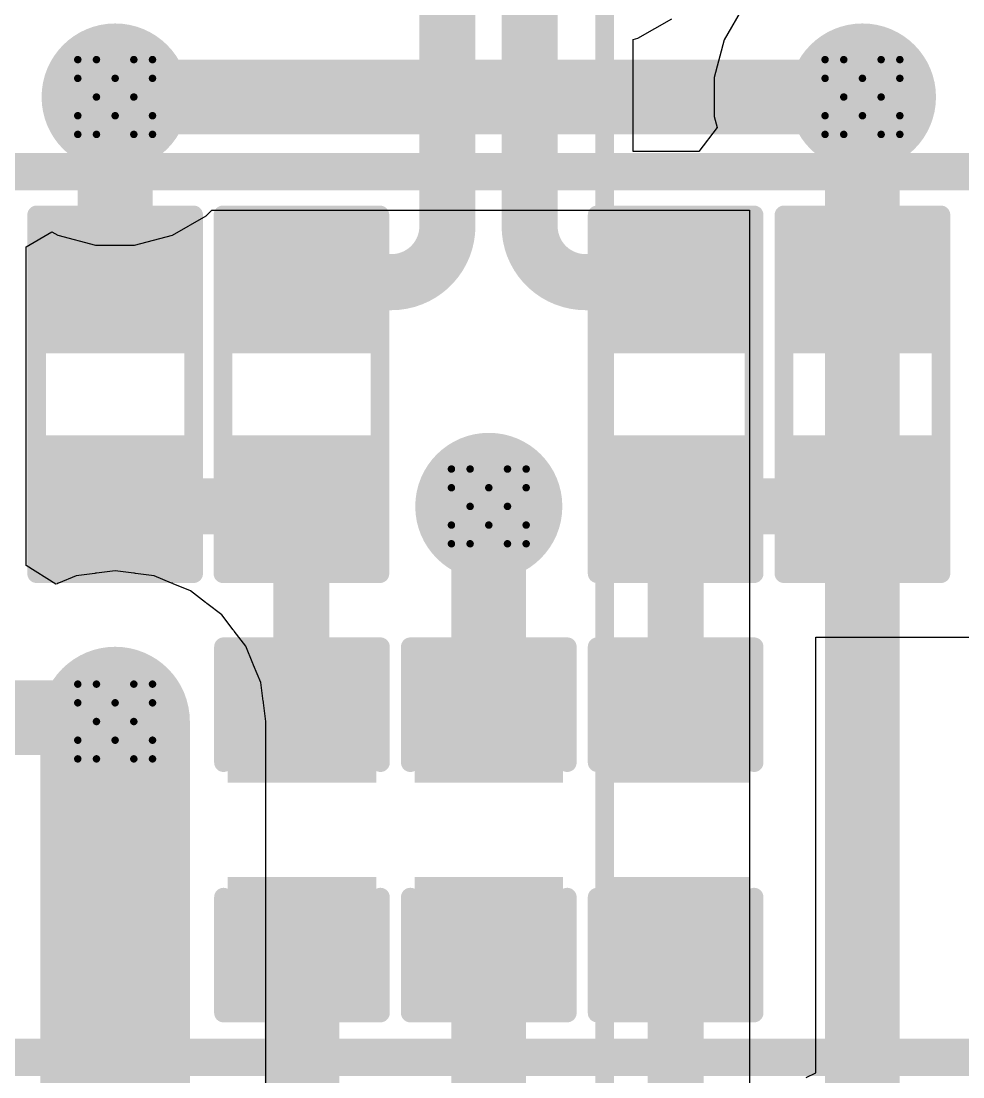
# Model space of a CAD drawing. Header units: inches. Extents: x 0 to 289, y 0 to 168.
# Drawn here: x 66.06 to 72.47, y 69.79 to 76.97 of the extents above; entities that cross this region are included whole.
import ezdxf

# ---------------------------------------------------------------- set-up
doc = ezdxf.new("R2010")
doc.units = ezdxf.units.IN
for name, color, linetype in [('Bottom Layer', 5, 'Continuous'), ('Bottom Overlay', 54, 'Continuous'), ('Bottom Paste', 16, 'Continuous'), ('Bottom Solder', 6, 'Continuous'), ('Drill Drawing', 1, 'Continuous'), ('Top Layer', 1, 'Continuous'), ('Top Overlay', 2, 'Continuous'), ('Via Holes', 16, 'Continuous')]:
    doc.layers.add(name, color=color, linetype=linetype)

# ---------------------------------------------------------------- blocks, each defined once
blk = doc.blocks.new('R___0603_B_24')
at = {"layer": 'Bottom Layer'}
for points in [[(-1.143, -0.4445), (-1.143, 0.4445), (-0.381, 0.4445), (-0.381, -0.4445)], [(0.381, -0.4445), (0.381, 0.4445), (1.143, 0.4445), (1.143, -0.4445)]]:
    blk.add_hatch(color=5, dxfattribs=at).paths.add_polyline_path(points)
at = {"layer": 'Bottom Paste'}
for points in [[(-1.143, -0.4445), (-1.143, 0.4445), (-0.381, 0.4445), (-0.381, -0.4445)], [(0.381, -0.4445), (0.381, 0.4445), (1.143, 0.4445), (1.143, -0.4445)]]:
    blk.add_hatch(color=16, dxfattribs=at).paths.add_polyline_path(points)
at = {"layer": 'Bottom Solder'}
for points in [[(-1.2446, -0.5461), (-1.2446, 0.5461), (-0.2794, 0.5461), (-0.2794, -0.5461)], [(0.2794, -0.5461), (0.2794, 0.5461), (1.2446, 0.5461), (1.2446, -0.5461)]]:
    blk.add_hatch(color=6, dxfattribs=at).paths.add_polyline_path(points)
at = {"layer": 'Bottom Overlay'}
for points in [[(-1.2192, 0.5334, 0.127, 0.127, 0), (-1.2192, -0.5334, 0.127, 0.127, 0)], [(-1.2192, 0.5334, 0.127, 0.127, 0), (1.2192, 0.5334, 0.127, 0.127, 0)], [(1.2192, 0.5334, 0.127, 0.127, 0), (1.2192, -0.5334, 0.127, 0.127, 0)], [(-1.2192, -0.5334, 0.127, 0.127, 0), (1.2192, -0.5334, 0.127, 0.127, 0)]]:
    blk.add_lwpolyline(points, format="xyseb", dxfattribs=at)
for points in [[(-1.25095, 0.5334, 0.0635, 0.0635, 1), (-1.18745, 0.5334, 0.0635, 0.0635, 1)], [(-1.25095, 0.5334, 0.0635, 0.0635, 1), (-1.18745, 0.5334, 0.0635, 0.0635, 1)], [(1.18745, 0.5334, 0.0635, 0.0635, 1), (1.25095, 0.5334, 0.0635, 0.0635, 1)], [(1.18745, 0.5334, 0.0635, 0.0635, 1), (1.25095, 0.5334, 0.0635, 0.0635, 1)], [(-1.25095, -0.5334, 0.0635, 0.0635, 1), (-1.18745, -0.5334, 0.0635, 0.0635, 1)], [(-1.25095, -0.5334, 0.0635, 0.0635, 1), (-1.18745, -0.5334, 0.0635, 0.0635, 1)], [(1.18745, -0.5334, 0.0635, 0.0635, 1), (1.25095, -0.5334, 0.0635, 0.0635, 1)], [(1.18745, -0.5334, 0.0635, 0.0635, 1), (1.25095, -0.5334, 0.0635, 0.0635, 1)]]:
    blk.add_lwpolyline(points, format="xyseb", close=True, dxfattribs=at)
blk = doc.blocks.new('R___0603_B_25')
at = {"layer": 'Bottom Layer'}
for points in [[(-1.143, -0.4445), (-1.143, 0.4445), (-0.381, 0.4445), (-0.381, -0.4445)], [(0.381, -0.4445), (0.381, 0.4445), (1.143, 0.4445), (1.143, -0.4445)]]:
    blk.add_hatch(color=5, dxfattribs=at).paths.add_polyline_path(points)
at = {"layer": 'Bottom Paste'}
for points in [[(-1.143, -0.4445), (-1.143, 0.4445), (-0.381, 0.4445), (-0.381, -0.4445)], [(0.381, -0.4445), (0.381, 0.4445), (1.143, 0.4445), (1.143, -0.4445)]]:
    blk.add_hatch(color=16, dxfattribs=at).paths.add_polyline_path(points)
at = {"layer": 'Bottom Solder'}
for points in [[(-1.2446, -0.5461), (-1.2446, 0.5461), (-0.2794, 0.5461), (-0.2794, -0.5461)], [(0.2794, -0.5461), (0.2794, 0.5461), (1.2446, 0.5461), (1.2446, -0.5461)]]:
    blk.add_hatch(color=6, dxfattribs=at).paths.add_polyline_path(points)
at = {"layer": 'Bottom Overlay'}
for points in [[(-1.2192, 0.5334, 0.127, 0.127, 0), (1.2192, 0.5334, 0.127, 0.127, 0)], [(-1.2192, 0.5334, 0.127, 0.127, 0), (-1.2192, -0.5334, 0.127, 0.127, 0)], [(1.2192, 0.5334, 0.127, 0.127, 0), (1.2192, -0.5334, 0.127, 0.127, 0)], [(-1.2192, -0.5334, 0.127, 0.127, 0), (1.2192, -0.5334, 0.127, 0.127, 0)]]:
    blk.add_lwpolyline(points, format="xyseb", dxfattribs=at)
for points in [[(-1.25095, 0.5334, 0.0635, 0.0635, 1), (-1.18745, 0.5334, 0.0635, 0.0635, 1)], [(-1.25095, 0.5334, 0.0635, 0.0635, 1), (-1.18745, 0.5334, 0.0635, 0.0635, 1)], [(1.18745, 0.5334, 0.0635, 0.0635, 1), (1.25095, 0.5334, 0.0635, 0.0635, 1)], [(1.18745, 0.5334, 0.0635, 0.0635, 1), (1.25095, 0.5334, 0.0635, 0.0635, 1)], [(-1.25095, -0.5334, 0.0635, 0.0635, 1), (-1.18745, -0.5334, 0.0635, 0.0635, 1)], [(-1.25095, -0.5334, 0.0635, 0.0635, 1), (-1.18745, -0.5334, 0.0635, 0.0635, 1)], [(1.18745, -0.5334, 0.0635, 0.0635, 1), (1.25095, -0.5334, 0.0635, 0.0635, 1)], [(1.18745, -0.5334, 0.0635, 0.0635, 1), (1.25095, -0.5334, 0.0635, 0.0635, 1)]]:
    blk.add_lwpolyline(points, format="xyseb", close=True, dxfattribs=at)
blk = doc.blocks.new('R___0603_B_26')
at = {"layer": 'Bottom Layer'}
for points in [[(-1.143, -0.4445), (-1.143, 0.4445), (-0.381, 0.4445), (-0.381, -0.4445)], [(0.381, -0.4445), (0.381, 0.4445), (1.143, 0.4445), (1.143, -0.4445)]]:
    blk.add_hatch(color=5, dxfattribs=at).paths.add_polyline_path(points)
at = {"layer": 'Bottom Paste'}
for points in [[(-1.143, -0.4445), (-1.143, 0.4445), (-0.381, 0.4445), (-0.381, -0.4445)], [(0.381, -0.4445), (0.381, 0.4445), (1.143, 0.4445), (1.143, -0.4445)]]:
    blk.add_hatch(color=16, dxfattribs=at).paths.add_polyline_path(points)
at = {"layer": 'Bottom Solder'}
for points in [[(-1.2446, -0.5461), (-1.2446, 0.5461), (-0.2794, 0.5461), (-0.2794, -0.5461)], [(0.2794, -0.5461), (0.2794, 0.5461), (1.2446, 0.5461), (1.2446, -0.5461)]]:
    blk.add_hatch(color=6, dxfattribs=at).paths.add_polyline_path(points)
at = {"layer": 'Bottom Overlay'}
for points in [[(1.2192, 0.5334, 0.127, 0.127, 0), (-1.2192, 0.5334, 0.127, 0.127, 0)], [(-1.2192, -0.5334, 0.127, 0.127, 0), (-1.2192, 0.5334, 0.127, 0.127, 0)], [(1.2192, -0.5334, 0.127, 0.127, 0), (1.2192, 0.5334, 0.127, 0.127, 0)], [(1.2192, -0.5334, 0.127, 0.127, 0), (-1.2192, -0.5334, 0.127, 0.127, 0)]]:
    blk.add_lwpolyline(points, format="xyseb", dxfattribs=at)
for points in [[(-1.25095, 0.5334, 0.0635, 0.0635, 1), (-1.18745, 0.5334, 0.0635, 0.0635, 1)], [(-1.25095, 0.5334, 0.0635, 0.0635, 1), (-1.18745, 0.5334, 0.0635, 0.0635, 1)], [(1.18745, 0.5334, 0.0635, 0.0635, 1), (1.25095, 0.5334, 0.0635, 0.0635, 1)], [(1.18745, 0.5334, 0.0635, 0.0635, 1), (1.25095, 0.5334, 0.0635, 0.0635, 1)], [(-1.25095, -0.5334, 0.0635, 0.0635, 1), (-1.18745, -0.5334, 0.0635, 0.0635, 1)], [(-1.25095, -0.5334, 0.0635, 0.0635, 1), (-1.18745, -0.5334, 0.0635, 0.0635, 1)], [(1.18745, -0.5334, 0.0635, 0.0635, 1), (1.25095, -0.5334, 0.0635, 0.0635, 1)], [(1.18745, -0.5334, 0.0635, 0.0635, 1), (1.25095, -0.5334, 0.0635, 0.0635, 1)]]:
    blk.add_lwpolyline(points, format="xyseb", close=True, dxfattribs=at)
blk = doc.blocks.new('R___0603_B_29')
at = {"layer": 'Bottom Layer'}
for points in [[(-1.143, -0.4445), (-1.143, 0.4445), (-0.381, 0.4445), (-0.381, -0.4445)], [(0.381, -0.4445), (0.381, 0.4445), (1.143, 0.4445), (1.143, -0.4445)]]:
    blk.add_hatch(color=5, dxfattribs=at).paths.add_polyline_path(points)
at = {"layer": 'Bottom Paste'}
for points in [[(-1.143, -0.4445), (-1.143, 0.4445), (-0.381, 0.4445), (-0.381, -0.4445)], [(0.381, -0.4445), (0.381, 0.4445), (1.143, 0.4445), (1.143, -0.4445)]]:
    blk.add_hatch(color=16, dxfattribs=at).paths.add_polyline_path(points)
at = {"layer": 'Bottom Solder'}
for points in [[(-1.2446, -0.5461), (-1.2446, 0.5461), (-0.2794, 0.5461), (-0.2794, -0.5461)], [(0.2794, -0.5461), (0.2794, 0.5461), (1.2446, 0.5461), (1.2446, -0.5461)]]:
    blk.add_hatch(color=6, dxfattribs=at).paths.add_polyline_path(points)
at = {"layer": 'Bottom Overlay'}
for points in [[(1.2192, 0.5334, 0.127, 0.127, 0), (-1.2192, 0.5334, 0.127, 0.127, 0)], [(-1.2192, -0.5334, 0.127, 0.127, 0), (-1.2192, 0.5334, 0.127, 0.127, 0)], [(1.2192, -0.5334, 0.127, 0.127, 0), (1.2192, 0.5334, 0.127, 0.127, 0)], [(1.2192, -0.5334, 0.127, 0.127, 0), (-1.2192, -0.5334, 0.127, 0.127, 0)]]:
    blk.add_lwpolyline(points, format="xyseb", dxfattribs=at)
for points in [[(-1.25095, 0.5334, 0.0635, 0.0635, 1), (-1.18745, 0.5334, 0.0635, 0.0635, 1)], [(-1.25095, 0.5334, 0.0635, 0.0635, 1), (-1.18745, 0.5334, 0.0635, 0.0635, 1)], [(1.18745, 0.5334, 0.0635, 0.0635, 1), (1.25095, 0.5334, 0.0635, 0.0635, 1)], [(1.18745, 0.5334, 0.0635, 0.0635, 1), (1.25095, 0.5334, 0.0635, 0.0635, 1)], [(-1.25095, -0.5334, 0.0635, 0.0635, 1), (-1.18745, -0.5334, 0.0635, 0.0635, 1)], [(-1.25095, -0.5334, 0.0635, 0.0635, 1), (-1.18745, -0.5334, 0.0635, 0.0635, 1)], [(1.18745, -0.5334, 0.0635, 0.0635, 1), (1.25095, -0.5334, 0.0635, 0.0635, 1)], [(1.18745, -0.5334, 0.0635, 0.0635, 1), (1.25095, -0.5334, 0.0635, 0.0635, 1)]]:
    blk.add_lwpolyline(points, format="xyseb", close=True, dxfattribs=at)
blk = doc.blocks.new('C___0603_B_36')
at = {"layer": 'Bottom Layer'}
for points in [[(-1.143, -0.4445), (-1.143, 0.4445), (-0.381, 0.4445), (-0.381, -0.4445)], [(0.381, -0.4445), (0.381, 0.4445), (1.143, 0.4445), (1.143, -0.4445)]]:
    blk.add_hatch(color=5, dxfattribs=at).paths.add_polyline_path(points)
at = {"layer": 'Bottom Paste'}
for points in [[(-1.143, -0.4445), (-1.143, 0.4445), (-0.381, 0.4445), (-0.381, -0.4445)], [(0.381, -0.4445), (0.381, 0.4445), (1.143, 0.4445), (1.143, -0.4445)]]:
    blk.add_hatch(color=16, dxfattribs=at).paths.add_polyline_path(points)
at = {"layer": 'Bottom Solder'}
for points in [[(-1.203, -0.5045), (-1.203, 0.5045), (-0.321, 0.5045), (-0.321, -0.5045)], [(0.321, -0.5045), (0.321, 0.5045), (1.203, 0.5045), (1.203, -0.5045)]]:
    blk.add_hatch(color=6, dxfattribs=at).paths.add_polyline_path(points)
at = {"layer": 'Bottom Overlay'}
for points in [[(-1.2446, -0.5334, 0.127, 0.127, 0), (-1.2446, 0.5334, 0.127, 0.127, 0)], [(-0.4572, 0.5334, 0.127, 0.127, 0), (-1.2446, 0.5334, 0.127, 0.127, 0)], [(1.2446, 0.5334, 0.127, 0.127, 0), (0.4572, 0.5334, 0.127, 0.127, 0)], [(1.2446, -0.5334, 0.127, 0.127, 0), (1.2446, 0.5334, 0.127, 0.127, 0)], [(-0.4572, -0.5334, 0.127, 0.127, 0), (-1.2446, -0.5334, 0.127, 0.127, 0)], [(1.2446, -0.5334, 0.127, 0.127, 0), (0.4572, -0.5334, 0.127, 0.127, 0)]]:
    blk.add_lwpolyline(points, format="xyseb", dxfattribs=at)
for points in [[(-1.2764, 0.5334, 0.0635, 0.0635, 1), (-1.2128, 0.5334, 0.0635, 0.0635, 1)], [(-1.2764, 0.5334, 0.0635, 0.0635, 1), (-1.2128, 0.5334, 0.0635, 0.0635, 1)], [(-0.4889, 0.5334, 0.0635, 0.0635, 1), (-0.4254, 0.5334, 0.0635, 0.0635, 1)], [(0.4254, 0.5334, 0.0635, 0.0635, 1), (0.4889, 0.5334, 0.0635, 0.0635, 1)], [(1.2128, 0.5334, 0.0635, 0.0635, 1), (1.2764, 0.5334, 0.0635, 0.0635, 1)], [(1.2128, 0.5334, 0.0635, 0.0635, 1), (1.2764, 0.5334, 0.0635, 0.0635, 1)], [(-1.2764, -0.5334, 0.0635, 0.0635, 1), (-1.2128, -0.5334, 0.0635, 0.0635, 1)], [(-1.2764, -0.5334, 0.0635, 0.0635, 1), (-1.2128, -0.5334, 0.0635, 0.0635, 1)], [(-0.4889, -0.5334, 0.0635, 0.0635, 1), (-0.4254, -0.5334, 0.0635, 0.0635, 1)], [(0.4254, -0.5334, 0.0635, 0.0635, 1), (0.4889, -0.5334, 0.0635, 0.0635, 1)], [(1.2128, -0.5334, 0.0635, 0.0635, 1), (1.2764, -0.5334, 0.0635, 0.0635, 1)], [(1.2128, -0.5334, 0.0635, 0.0635, 1), (1.2764, -0.5334, 0.0635, 0.0635, 1)]]:
    blk.add_lwpolyline(points, format="xyseb", close=True, dxfattribs=at)
blk = doc.blocks.new('NE8FBV_C5_LED_54')
at = {"layer": 'Top Overlay'}
blk.add_lwpolyline([(-12.19, -16.63, 0.127, 0.127, 0), (-12.19, 14.0208, 0.127, 0.127, 0)], format="xyseb", dxfattribs=at)
blk = doc.blocks.new('C___0603_B_61')
at = {"layer": 'Bottom Layer'}
for points in [[(-1.143, -0.4445), (-1.143, 0.4445), (-0.381, 0.4445), (-0.381, -0.4445)], [(0.381, -0.4445), (0.381, 0.4445), (1.143, 0.4445), (1.143, -0.4445)]]:
    blk.add_hatch(color=5, dxfattribs=at).paths.add_polyline_path(points)
at = {"layer": 'Bottom Paste'}
for points in [[(-1.143, -0.4445), (-1.143, 0.4445), (-0.381, 0.4445), (-0.381, -0.4445)], [(0.381, -0.4445), (0.381, 0.4445), (1.143, 0.4445), (1.143, -0.4445)]]:
    blk.add_hatch(color=16, dxfattribs=at).paths.add_polyline_path(points)
at = {"layer": 'Bottom Solder'}
for points in [[(-1.203, -0.5045), (-1.203, 0.5045), (-0.321, 0.5045), (-0.321, -0.5045)], [(0.321, -0.5045), (0.321, 0.5045), (1.203, 0.5045), (1.203, -0.5045)]]:
    blk.add_hatch(color=6, dxfattribs=at).paths.add_polyline_path(points)
at = {"layer": 'Bottom Overlay'}
for points in [[(-0.4572, 0.5334, 0.127, 0.127, 0), (-1.2446, 0.5334, 0.127, 0.127, 0)], [(-1.2446, -0.5334, 0.127, 0.127, 0), (-1.2446, 0.5334, 0.127, 0.127, 0)], [(1.2446, 0.5334, 0.127, 0.127, 0), (0.4572, 0.5334, 0.127, 0.127, 0)], [(1.2446, -0.5334, 0.127, 0.127, 0), (1.2446, 0.5334, 0.127, 0.127, 0)], [(-0.4572, -0.5334, 0.127, 0.127, 0), (-1.2446, -0.5334, 0.127, 0.127, 0)], [(1.2446, -0.5334, 0.127, 0.127, 0), (0.4572, -0.5334, 0.127, 0.127, 0)]]:
    blk.add_lwpolyline(points, format="xyseb", dxfattribs=at)
for points in [[(-1.2764, 0.5334, 0.0635, 0.0635, 1), (-1.2128, 0.5334, 0.0635, 0.0635, 1)], [(-1.2764, 0.5334, 0.0635, 0.0635, 1), (-1.2128, 0.5334, 0.0635, 0.0635, 1)], [(-0.4889, 0.5334, 0.0635, 0.0635, 1), (-0.4254, 0.5334, 0.0635, 0.0635, 1)], [(0.4254, 0.5334, 0.0635, 0.0635, 1), (0.4889, 0.5334, 0.0635, 0.0635, 1)], [(1.2128, 0.5334, 0.0635, 0.0635, 1), (1.2764, 0.5334, 0.0635, 0.0635, 1)], [(1.2128, 0.5334, 0.0635, 0.0635, 1), (1.2764, 0.5334, 0.0635, 0.0635, 1)], [(-1.2764, -0.5334, 0.0635, 0.0635, 1), (-1.2128, -0.5334, 0.0635, 0.0635, 1)], [(-1.2764, -0.5334, 0.0635, 0.0635, 1), (-1.2128, -0.5334, 0.0635, 0.0635, 1)], [(-0.4889, -0.5334, 0.0635, 0.0635, 1), (-0.4254, -0.5334, 0.0635, 0.0635, 1)], [(0.4254, -0.5334, 0.0635, 0.0635, 1), (0.4889, -0.5334, 0.0635, 0.0635, 1)], [(1.2128, -0.5334, 0.0635, 0.0635, 1), (1.2764, -0.5334, 0.0635, 0.0635, 1)], [(1.2128, -0.5334, 0.0635, 0.0635, 1), (1.2764, -0.5334, 0.0635, 0.0635, 1)]]:
    blk.add_lwpolyline(points, format="xyseb", close=True, dxfattribs=at)
blk = doc.blocks.new('C___0603_B_62')
at = {"layer": 'Bottom Layer'}
for points in [[(-1.143, -0.4445), (-1.143, 0.4445), (-0.381, 0.4445), (-0.381, -0.4445)], [(0.381, -0.4445), (0.381, 0.4445), (1.143, 0.4445), (1.143, -0.4445)]]:
    blk.add_hatch(color=5, dxfattribs=at).paths.add_polyline_path(points)
at = {"layer": 'Bottom Paste'}
for points in [[(-1.143, -0.4445), (-1.143, 0.4445), (-0.381, 0.4445), (-0.381, -0.4445)], [(0.381, -0.4445), (0.381, 0.4445), (1.143, 0.4445), (1.143, -0.4445)]]:
    blk.add_hatch(color=16, dxfattribs=at).paths.add_polyline_path(points)
at = {"layer": 'Bottom Solder'}
for points in [[(-1.203, -0.5045), (-1.203, 0.5045), (-0.321, 0.5045), (-0.321, -0.5045)], [(0.321, -0.5045), (0.321, 0.5045), (1.203, 0.5045), (1.203, -0.5045)]]:
    blk.add_hatch(color=6, dxfattribs=at).paths.add_polyline_path(points)
at = {"layer": 'Bottom Overlay'}
for points in [[(-0.4572, 0.5334, 0.127, 0.127, 0), (-1.2446, 0.5334, 0.127, 0.127, 0)], [(-1.2446, -0.5334, 0.127, 0.127, 0), (-1.2446, 0.5334, 0.127, 0.127, 0)], [(1.2446, 0.5334, 0.127, 0.127, 0), (0.4572, 0.5334, 0.127, 0.127, 0)], [(1.2446, -0.5334, 0.127, 0.127, 0), (1.2446, 0.5334, 0.127, 0.127, 0)], [(-0.4572, -0.5334, 0.127, 0.127, 0), (-1.2446, -0.5334, 0.127, 0.127, 0)], [(1.2446, -0.5334, 0.127, 0.127, 0), (0.4572, -0.5334, 0.127, 0.127, 0)]]:
    blk.add_lwpolyline(points, format="xyseb", dxfattribs=at)
for points in [[(-1.2764, 0.5334, 0.0635, 0.0635, 1), (-1.2128, 0.5334, 0.0635, 0.0635, 1)], [(-1.2764, 0.5334, 0.0635, 0.0635, 1), (-1.2128, 0.5334, 0.0635, 0.0635, 1)], [(-0.4889, 0.5334, 0.0635, 0.0635, 1), (-0.4254, 0.5334, 0.0635, 0.0635, 1)], [(0.4254, 0.5334, 0.0635, 0.0635, 1), (0.4889, 0.5334, 0.0635, 0.0635, 1)], [(1.2128, 0.5334, 0.0635, 0.0635, 1), (1.2764, 0.5334, 0.0635, 0.0635, 1)], [(1.2128, 0.5334, 0.0635, 0.0635, 1), (1.2764, 0.5334, 0.0635, 0.0635, 1)], [(-1.2764, -0.5334, 0.0635, 0.0635, 1), (-1.2128, -0.5334, 0.0635, 0.0635, 1)], [(-1.2764, -0.5334, 0.0635, 0.0635, 1), (-1.2128, -0.5334, 0.0635, 0.0635, 1)], [(-0.4889, -0.5334, 0.0635, 0.0635, 1), (-0.4254, -0.5334, 0.0635, 0.0635, 1)], [(0.4254, -0.5334, 0.0635, 0.0635, 1), (0.4889, -0.5334, 0.0635, 0.0635, 1)], [(1.2128, -0.5334, 0.0635, 0.0635, 1), (1.2764, -0.5334, 0.0635, 0.0635, 1)], [(1.2128, -0.5334, 0.0635, 0.0635, 1), (1.2764, -0.5334, 0.0635, 0.0635, 1)]]:
    blk.add_lwpolyline(points, format="xyseb", close=True, dxfattribs=at)

msp = doc.modelspace()

# ---------------------------------------------------------------- hatches: boundary and pattern name
at = {"layer": 'Bottom Layer'}
h = msp.add_hatch(color=5, dxfattribs=at)
edge = h.paths.add_edge_path()
edge.add_arc((66.703, 76.454), 0.5, 0, 360)
h = msp.add_hatch(color=5, dxfattribs=at)
edge = h.paths.add_edge_path()
edge.add_arc((71.783, 76.454), 0.5, 0, 360)
h = msp.add_hatch(color=5, dxfattribs=at)
edge = h.paths.add_edge_path()
edge.add_arc((69.243, 73.6715), 0.5, 0, 360)
h = msp.add_hatch(color=5, dxfattribs=at)
edge = h.paths.add_edge_path()
edge.add_arc((66.703, 72.2094), 0.5, 0, 360)
at = {"layer": 'Top Layer'}
h = msp.add_hatch(color=1, dxfattribs=at)
edge = h.paths.add_edge_path()
edge.add_arc((66.703, 76.454), 0.5, 0, 360)
h = msp.add_hatch(color=1, dxfattribs=at)
edge = h.paths.add_edge_path()
edge.add_arc((71.783, 76.454), 0.5, 0, 360)
h = msp.add_hatch(color=1, dxfattribs=at)
edge = h.paths.add_edge_path()
edge.add_arc((69.243, 73.6715), 0.5, 0, 360)
h = msp.add_hatch(color=1, dxfattribs=at)
edge = h.paths.add_edge_path()
edge.add_arc((66.703, 72.2094), 0.5, 0, 360)
at = {"layer": 'Via Holes'}
h = msp.add_hatch(color=7, dxfattribs=at)
edge = h.paths.add_edge_path()
edge.add_arc((66.703, 76.454), 0.25, 0, 360)
h = msp.add_hatch(color=7, dxfattribs=at)
edge = h.paths.add_edge_path()
edge.add_arc((71.783, 76.454), 0.25, 0, 360)
h = msp.add_hatch(color=7, dxfattribs=at)
edge = h.paths.add_edge_path()
edge.add_arc((69.243, 73.6715), 0.25, 0, 360)
h = msp.add_hatch(color=7, dxfattribs=at)
edge = h.paths.add_edge_path()
edge.add_arc((66.703, 72.2094), 0.25, 0, 360)

# ---------------------------------------------------------------- linework, layer by layer
at = {"layer": 'Bottom Layer'}
for p, q in [((70.9764, 77.0729), (70.8437, 76.8431)), ((70.2572, 76.8529), (70.487, 76.9856)), ((70.225, 76.8443), (70.2572, 76.8529)), ((70.225, 76.0845), (70.225, 76.8443)), ((70.8437, 76.8431), (70.775, 76.5867)), ((70.775, 76.5867), (70.775, 76.3213)), ((70.775, 76.3213), (70.7952, 76.2457)), ((70.7952, 76.2457), (70.6715, 76.0845)), ((70.6715, 76.0845), (70.225, 76.0845)), ((71.4655, 71.3458), (71.4655, 72.7825)), ((71.4655, 72.7825), (72.7355, 72.7825)), ((71.4655, 69.8218), (71.4655, 71.3458)), ((71.401, 69.7888), (71.4655, 69.8218))]:
    msp.add_line(p, q, dxfattribs=at)
for points in [[(68.9617, 75.5765, 0.381, 0.381, 0), (68.9617, 77.4446, 0.381, 0.381, 0)], [(69.5205, 75.5765, 0.381, 0.381, 0), (69.5205, 77.4446, 0.381, 0.381, 0)], [(66.703, 75.1955, 0.508, 0.508, 0), (66.703, 76.454, 0.508, 0.508, 0)], [(71.783, 75.1955, 0.508, 0.508, 0), (71.783, 76.454, 0.508, 0.508, 0)], [(68.9617, 75.5765, 0.381, 0.381, -0.414214), (68.5807, 75.1955, 0.381, 0.381, 0)], [(69.9015, 75.1955, 0.381, 0.381, -0.414214), (69.5205, 75.5765, 0.381, 0.381, 0)], [(67.9692, 75.1955, 0.381, 0.381, 0), (68.5807, 75.1955, 0.381, 0.381, 0)], [(69.9015, 75.1955, 0.381, 0.381, 0), (70.513, 75.1955, 0.381, 0.381, 0)], [(66.703, 73.6715, 0.381, 0.381, 0), (67.9692, 73.6715, 0.381, 0.381, 0)], [(70.513, 73.6715, 0.381, 0.381, 0), (71.783, 73.6715, 0.381, 0.381, 0)], [(69.243, 72.274, 0.508, 0.508, 0), (69.243, 73.4175, 0.508, 0.508, 0)], [(67.9692, 72.2348, 0.381, 0.381, 0), (67.9692, 73.4175, 0.381, 0.381, 0)], [(70.513, 72.2348, 0.381, 0.381, 0), (70.513, 73.4175, 0.381, 0.381, 0)], [(66.6776, 72.2348, 0.762, 0.762, 0), (66.703, 72.2094, 0.762, 0.762, 0)], [(65.433, 72.2348, 0.508, 0.508, 0), (66.6776, 72.2348, 0.508, 0.508, 0)], [(67.9692, 72.2348, 0.381, 0.381, 0), (67.973, 72.2348, 0.381, 0.381, 0)], [(67.973, 68.4458, 0.508, 0.508, 0), (67.973, 70.7108, 0.508, 0.508, 0)], [(69.243, 68.4458, 0.508, 0.508, 0), (69.243, 70.7108, 0.508, 0.508, 0)], [(70.513, 68.4458, 0.381, 0.381, 0), (70.513, 70.7108, 0.381, 0.381, 0)]]:
    msp.add_lwpolyline(points, format="xyseb", dxfattribs=at)
for points in [[(66.576, 76.454, 0.254, 0.254, 1), (66.83, 76.454, 0.254, 0.254, 1)], [(71.656, 76.454, 0.254, 0.254, 1), (71.91, 76.454, 0.254, 0.254, 1)], [(68.8665, 75.5765, 0.1905, 0.1905, 1), (69.057, 75.5765, 0.1905, 0.1905, 1)], [(68.8665, 75.5765, 0.1905, 0.1905, 1), (69.057, 75.5765, 0.1905, 0.1905, 1)], [(69.4253, 75.5765, 0.1905, 0.1905, 1), (69.6158, 75.5765, 0.1905, 0.1905, 1)], [(69.4253, 75.5765, 0.1905, 0.1905, 1), (69.6158, 75.5765, 0.1905, 0.1905, 1)], [(66.576, 75.1955, 0.254, 0.254, 1), (66.83, 75.1955, 0.254, 0.254, 1)], [(71.656, 75.1955, 0.254, 0.254, 1), (71.91, 75.1955, 0.254, 0.254, 1)], [(67.874, 75.1955, 0.1905, 0.1905, 1), (68.0645, 75.1955, 0.1905, 0.1905, 1)], [(68.4854, 75.1955, 0.1905, 0.1905, 1), (68.6759, 75.1955, 0.1905, 0.1905, 1)], [(68.4854, 75.1955, 0.1905, 0.1905, 1), (68.6759, 75.1955, 0.1905, 0.1905, 1)], [(69.8063, 75.1955, 0.1905, 0.1905, 1), (69.9968, 75.1955, 0.1905, 0.1905, 1)], [(69.8063, 75.1955, 0.1905, 0.1905, 1), (69.9968, 75.1955, 0.1905, 0.1905, 1)], [(70.4177, 75.1955, 0.1905, 0.1905, 1), (70.6082, 75.1955, 0.1905, 0.1905, 1)], [(66.6077, 73.6715, 0.1905, 0.1905, 1), (66.7982, 73.6715, 0.1905, 0.1905, 1)], [(67.874, 73.6715, 0.1905, 0.1905, 1), (68.0645, 73.6715, 0.1905, 0.1905, 1)], [(70.4177, 73.6715, 0.1905, 0.1905, 1), (70.6082, 73.6715, 0.1905, 0.1905, 1)], [(71.6877, 73.6715, 0.1905, 0.1905, 1), (71.8782, 73.6715, 0.1905, 0.1905, 1)], [(69.116, 73.4175, 0.254, 0.254, 1), (69.37, 73.4175, 0.254, 0.254, 1)], [(67.874, 73.4175, 0.1905, 0.1905, 1), (68.0645, 73.4175, 0.1905, 0.1905, 1)], [(70.4177, 73.4175, 0.1905, 0.1905, 1), (70.6082, 73.4175, 0.1905, 0.1905, 1)], [(66.4871, 72.2348, 0.381, 0.381, 1), (66.8681, 72.2348, 0.381, 0.381, 1)], [(66.5125, 72.2094, 0.381, 0.381, 1), (66.8935, 72.2094, 0.381, 0.381, 1)], [(66.5506, 72.2348, 0.254, 0.254, 1), (66.8046, 72.2348, 0.254, 0.254, 1)], [(69.116, 72.274, 0.254, 0.254, 1), (69.37, 72.274, 0.254, 0.254, 1)], [(67.874, 72.2348, 0.1905, 0.1905, 1), (68.0645, 72.2348, 0.1905, 0.1905, 1)], [(67.874, 72.2348, 0.1905, 0.1905, 1), (68.0645, 72.2348, 0.1905, 0.1905, 1)], [(67.8777, 72.2348, 0.1905, 0.1905, 1), (68.0682, 72.2348, 0.1905, 0.1905, 1)], [(70.4177, 72.2348, 0.1905, 0.1905, 1), (70.6082, 72.2348, 0.1905, 0.1905, 1)], [(67.846, 70.7108, 0.254, 0.254, 1), (68.1, 70.7108, 0.254, 0.254, 1)], [(69.116, 70.7108, 0.254, 0.254, 1), (69.37, 70.7108, 0.254, 0.254, 1)], [(70.4177, 70.7108, 0.1905, 0.1905, 1), (70.6082, 70.7108, 0.1905, 0.1905, 1)]]:
    msp.add_lwpolyline(points, format="xyseb", close=True, dxfattribs=at)
at = {"layer": 'Bottom Overlay'}
for points in [[(58.1152, 75.946, 0.254, 0.254, 0), (73.7108, 75.946, 0.254, 0.254, 0)], [(62.893, 69.9262, 0.254, 0.254, 0), (73.7108, 69.9262, 0.254, 0.254, 0)]]:
    msp.add_lwpolyline(points, format="xyseb", dxfattribs=at)
at = {"layer": 'Drill Drawing'}
for points in [[(66.449, 76.581, 0.0508, 0.0508, 0), (66.449, 76.708, 0.0508, 0.0508, 0)], [(66.449, 76.708, 0.0508, 0.0508, 0), (66.576, 76.708, 0.0508, 0.0508, 0)], [(66.576, 76.708, 0.0508, 0.0508, 0), (66.703, 76.581, 0.0508, 0.0508, 0)], [(66.703, 76.581, 0.0508, 0.0508, 0), (66.83, 76.708, 0.0508, 0.0508, 0)], [(66.83, 76.708, 0.0508, 0.0508, 0), (66.957, 76.708, 0.0508, 0.0508, 0)], [(66.957, 76.581, 0.0508, 0.0508, 0), (66.957, 76.708, 0.0508, 0.0508, 0)], [(71.529, 76.581, 0.0508, 0.0508, 0), (71.529, 76.708, 0.0508, 0.0508, 0)], [(71.529, 76.708, 0.0508, 0.0508, 0), (71.656, 76.708, 0.0508, 0.0508, 0)], [(71.656, 76.708, 0.0508, 0.0508, 0), (71.783, 76.581, 0.0508, 0.0508, 0)], [(71.783, 76.581, 0.0508, 0.0508, 0), (71.91, 76.708, 0.0508, 0.0508, 0)], [(71.91, 76.708, 0.0508, 0.0508, 0), (72.037, 76.708, 0.0508, 0.0508, 0)], [(72.037, 76.581, 0.0508, 0.0508, 0), (72.037, 76.708, 0.0508, 0.0508, 0)], [(66.449, 76.581, 0.0508, 0.0508, 0), (66.576, 76.454, 0.0508, 0.0508, 0)], [(66.83, 76.454, 0.0508, 0.0508, 0), (66.957, 76.581, 0.0508, 0.0508, 0)], [(71.529, 76.581, 0.0508, 0.0508, 0), (71.656, 76.454, 0.0508, 0.0508, 0)], [(71.91, 76.454, 0.0508, 0.0508, 0), (72.037, 76.581, 0.0508, 0.0508, 0)], [(66.449, 76.327, 0.0508, 0.0508, 0), (66.576, 76.454, 0.0508, 0.0508, 0)], [(66.83, 76.454, 0.0508, 0.0508, 0), (66.957, 76.327, 0.0508, 0.0508, 0)], [(71.529, 76.327, 0.0508, 0.0508, 0), (71.656, 76.454, 0.0508, 0.0508, 0)], [(71.91, 76.454, 0.0508, 0.0508, 0), (72.037, 76.327, 0.0508, 0.0508, 0)], [(66.449, 76.2, 0.0508, 0.0508, 0), (66.449, 76.327, 0.0508, 0.0508, 0)], [(66.576, 76.2, 0.0508, 0.0508, 0), (66.703, 76.327, 0.0508, 0.0508, 0)], [(66.703, 76.327, 0.0508, 0.0508, 0), (66.83, 76.2, 0.0508, 0.0508, 0)], [(66.957, 76.2, 0.0508, 0.0508, 0), (66.957, 76.327, 0.0508, 0.0508, 0)], [(71.529, 76.2, 0.0508, 0.0508, 0), (71.529, 76.327, 0.0508, 0.0508, 0)], [(71.656, 76.2, 0.0508, 0.0508, 0), (71.783, 76.327, 0.0508, 0.0508, 0)], [(71.783, 76.327, 0.0508, 0.0508, 0), (71.91, 76.2, 0.0508, 0.0508, 0)], [(72.037, 76.2, 0.0508, 0.0508, 0), (72.037, 76.327, 0.0508, 0.0508, 0)], [(66.449, 76.2, 0.0508, 0.0508, 0), (66.576, 76.2, 0.0508, 0.0508, 0)], [(66.83, 76.2, 0.0508, 0.0508, 0), (66.957, 76.2, 0.0508, 0.0508, 0)], [(71.529, 76.2, 0.0508, 0.0508, 0), (71.656, 76.2, 0.0508, 0.0508, 0)], [(71.91, 76.2, 0.0508, 0.0508, 0), (72.037, 76.2, 0.0508, 0.0508, 0)], [(68.989, 73.7985, 0.0508, 0.0508, 0), (68.989, 73.9255, 0.0508, 0.0508, 0)], [(68.989, 73.9255, 0.0508, 0.0508, 0), (69.116, 73.9255, 0.0508, 0.0508, 0)], [(69.116, 73.9255, 0.0508, 0.0508, 0), (69.243, 73.7985, 0.0508, 0.0508, 0)], [(69.243, 73.7985, 0.0508, 0.0508, 0), (69.37, 73.9255, 0.0508, 0.0508, 0)], [(69.37, 73.9255, 0.0508, 0.0508, 0), (69.497, 73.9255, 0.0508, 0.0508, 0)], [(69.497, 73.7985, 0.0508, 0.0508, 0), (69.497, 73.9255, 0.0508, 0.0508, 0)], [(68.989, 73.7985, 0.0508, 0.0508, 0), (69.116, 73.6715, 0.0508, 0.0508, 0)], [(69.37, 73.6715, 0.0508, 0.0508, 0), (69.497, 73.7985, 0.0508, 0.0508, 0)], [(68.989, 73.5445, 0.0508, 0.0508, 0), (69.116, 73.6715, 0.0508, 0.0508, 0)], [(69.37, 73.6715, 0.0508, 0.0508, 0), (69.497, 73.5445, 0.0508, 0.0508, 0)], [(68.989, 73.4175, 0.0508, 0.0508, 0), (68.989, 73.5445, 0.0508, 0.0508, 0)], [(69.116, 73.4175, 0.0508, 0.0508, 0), (69.243, 73.5445, 0.0508, 0.0508, 0)], [(69.243, 73.5445, 0.0508, 0.0508, 0), (69.37, 73.4175, 0.0508, 0.0508, 0)], [(69.497, 73.4175, 0.0508, 0.0508, 0), (69.497, 73.5445, 0.0508, 0.0508, 0)], [(68.989, 73.4175, 0.0508, 0.0508, 0), (69.116, 73.4175, 0.0508, 0.0508, 0)], [(69.37, 73.4175, 0.0508, 0.0508, 0), (69.497, 73.4175, 0.0508, 0.0508, 0)], [(66.449, 72.3364, 0.0508, 0.0508, 0), (66.449, 72.4634, 0.0508, 0.0508, 0)], [(66.449, 72.4634, 0.0508, 0.0508, 0), (66.576, 72.4634, 0.0508, 0.0508, 0)], [(66.576, 72.4634, 0.0508, 0.0508, 0), (66.703, 72.3364, 0.0508, 0.0508, 0)], [(66.703, 72.3364, 0.0508, 0.0508, 0), (66.83, 72.4634, 0.0508, 0.0508, 0)], [(66.83, 72.4634, 0.0508, 0.0508, 0), (66.957, 72.4634, 0.0508, 0.0508, 0)], [(66.957, 72.3364, 0.0508, 0.0508, 0), (66.957, 72.4634, 0.0508, 0.0508, 0)], [(66.449, 72.3364, 0.0508, 0.0508, 0), (66.576, 72.2094, 0.0508, 0.0508, 0)], [(66.83, 72.2094, 0.0508, 0.0508, 0), (66.957, 72.3364, 0.0508, 0.0508, 0)], [(66.449, 72.0824, 0.0508, 0.0508, 0), (66.576, 72.2094, 0.0508, 0.0508, 0)], [(66.83, 72.2094, 0.0508, 0.0508, 0), (66.957, 72.0824, 0.0508, 0.0508, 0)], [(66.449, 71.9554, 0.0508, 0.0508, 0), (66.449, 72.0824, 0.0508, 0.0508, 0)], [(66.576, 71.9554, 0.0508, 0.0508, 0), (66.703, 72.0824, 0.0508, 0.0508, 0)], [(66.703, 72.0824, 0.0508, 0.0508, 0), (66.83, 71.9554, 0.0508, 0.0508, 0)], [(66.957, 71.9554, 0.0508, 0.0508, 0), (66.957, 72.0824, 0.0508, 0.0508, 0)], [(66.449, 71.9554, 0.0508, 0.0508, 0), (66.576, 71.9554, 0.0508, 0.0508, 0)], [(66.83, 71.9554, 0.0508, 0.0508, 0), (66.957, 71.9554, 0.0508, 0.0508, 0)]]:
    msp.add_lwpolyline(points, format="xyseb", dxfattribs=at)
for points in [[(66.4363, 76.708, 0.0254, 0.0254, 1), (66.4617, 76.708, 0.0254, 0.0254, 1)], [(66.4363, 76.708, 0.0254, 0.0254, 1), (66.4617, 76.708, 0.0254, 0.0254, 1)], [(66.5633, 76.708, 0.0254, 0.0254, 1), (66.5887, 76.708, 0.0254, 0.0254, 1)], [(66.5633, 76.708, 0.0254, 0.0254, 1), (66.5887, 76.708, 0.0254, 0.0254, 1)], [(66.8173, 76.708, 0.0254, 0.0254, 1), (66.8427, 76.708, 0.0254, 0.0254, 1)], [(66.8173, 76.708, 0.0254, 0.0254, 1), (66.8427, 76.708, 0.0254, 0.0254, 1)], [(66.9443, 76.708, 0.0254, 0.0254, 1), (66.9697, 76.708, 0.0254, 0.0254, 1)], [(66.9443, 76.708, 0.0254, 0.0254, 1), (66.9697, 76.708, 0.0254, 0.0254, 1)], [(71.5163, 76.708, 0.0254, 0.0254, 1), (71.5417, 76.708, 0.0254, 0.0254, 1)], [(71.5163, 76.708, 0.0254, 0.0254, 1), (71.5417, 76.708, 0.0254, 0.0254, 1)], [(71.6433, 76.708, 0.0254, 0.0254, 1), (71.6687, 76.708, 0.0254, 0.0254, 1)], [(71.6433, 76.708, 0.0254, 0.0254, 1), (71.6687, 76.708, 0.0254, 0.0254, 1)], [(71.8973, 76.708, 0.0254, 0.0254, 1), (71.9227, 76.708, 0.0254, 0.0254, 1)], [(71.8973, 76.708, 0.0254, 0.0254, 1), (71.9227, 76.708, 0.0254, 0.0254, 1)], [(72.0243, 76.708, 0.0254, 0.0254, 1), (72.0497, 76.708, 0.0254, 0.0254, 1)], [(72.0243, 76.708, 0.0254, 0.0254, 1), (72.0497, 76.708, 0.0254, 0.0254, 1)], [(66.4363, 76.581, 0.0254, 0.0254, 1), (66.4617, 76.581, 0.0254, 0.0254, 1)], [(66.4363, 76.581, 0.0254, 0.0254, 1), (66.4617, 76.581, 0.0254, 0.0254, 1)], [(66.6903, 76.581, 0.0254, 0.0254, 1), (66.7157, 76.581, 0.0254, 0.0254, 1)], [(66.6903, 76.581, 0.0254, 0.0254, 1), (66.7157, 76.581, 0.0254, 0.0254, 1)], [(66.9443, 76.581, 0.0254, 0.0254, 1), (66.9697, 76.581, 0.0254, 0.0254, 1)], [(66.9443, 76.581, 0.0254, 0.0254, 1), (66.9697, 76.581, 0.0254, 0.0254, 1)], [(71.5163, 76.581, 0.0254, 0.0254, 1), (71.5417, 76.581, 0.0254, 0.0254, 1)], [(71.5163, 76.581, 0.0254, 0.0254, 1), (71.5417, 76.581, 0.0254, 0.0254, 1)], [(71.7703, 76.581, 0.0254, 0.0254, 1), (71.7957, 76.581, 0.0254, 0.0254, 1)], [(71.7703, 76.581, 0.0254, 0.0254, 1), (71.7957, 76.581, 0.0254, 0.0254, 1)], [(72.0243, 76.581, 0.0254, 0.0254, 1), (72.0497, 76.581, 0.0254, 0.0254, 1)], [(72.0243, 76.581, 0.0254, 0.0254, 1), (72.0497, 76.581, 0.0254, 0.0254, 1)], [(66.5633, 76.454, 0.0254, 0.0254, 1), (66.5887, 76.454, 0.0254, 0.0254, 1)], [(66.5633, 76.454, 0.0254, 0.0254, 1), (66.5887, 76.454, 0.0254, 0.0254, 1)], [(66.8173, 76.454, 0.0254, 0.0254, 1), (66.8427, 76.454, 0.0254, 0.0254, 1)], [(66.8173, 76.454, 0.0254, 0.0254, 1), (66.8427, 76.454, 0.0254, 0.0254, 1)], [(71.6433, 76.454, 0.0254, 0.0254, 1), (71.6687, 76.454, 0.0254, 0.0254, 1)], [(71.6433, 76.454, 0.0254, 0.0254, 1), (71.6687, 76.454, 0.0254, 0.0254, 1)], [(71.8973, 76.454, 0.0254, 0.0254, 1), (71.9227, 76.454, 0.0254, 0.0254, 1)], [(71.8973, 76.454, 0.0254, 0.0254, 1), (71.9227, 76.454, 0.0254, 0.0254, 1)], [(66.4363, 76.327, 0.0254, 0.0254, 1), (66.4617, 76.327, 0.0254, 0.0254, 1)], [(66.4363, 76.327, 0.0254, 0.0254, 1), (66.4617, 76.327, 0.0254, 0.0254, 1)], [(66.6903, 76.327, 0.0254, 0.0254, 1), (66.7157, 76.327, 0.0254, 0.0254, 1)], [(66.6903, 76.327, 0.0254, 0.0254, 1), (66.7157, 76.327, 0.0254, 0.0254, 1)], [(66.9443, 76.327, 0.0254, 0.0254, 1), (66.9697, 76.327, 0.0254, 0.0254, 1)], [(66.9443, 76.327, 0.0254, 0.0254, 1), (66.9697, 76.327, 0.0254, 0.0254, 1)], [(71.5163, 76.327, 0.0254, 0.0254, 1), (71.5417, 76.327, 0.0254, 0.0254, 1)], [(71.5163, 76.327, 0.0254, 0.0254, 1), (71.5417, 76.327, 0.0254, 0.0254, 1)], [(71.7703, 76.327, 0.0254, 0.0254, 1), (71.7957, 76.327, 0.0254, 0.0254, 1)], [(71.7703, 76.327, 0.0254, 0.0254, 1), (71.7957, 76.327, 0.0254, 0.0254, 1)], [(72.0243, 76.327, 0.0254, 0.0254, 1), (72.0497, 76.327, 0.0254, 0.0254, 1)], [(72.0243, 76.327, 0.0254, 0.0254, 1), (72.0497, 76.327, 0.0254, 0.0254, 1)], [(66.4363, 76.2, 0.0254, 0.0254, 1), (66.4617, 76.2, 0.0254, 0.0254, 1)], [(66.4363, 76.2, 0.0254, 0.0254, 1), (66.4617, 76.2, 0.0254, 0.0254, 1)], [(66.5633, 76.2, 0.0254, 0.0254, 1), (66.5887, 76.2, 0.0254, 0.0254, 1)], [(66.5633, 76.2, 0.0254, 0.0254, 1), (66.5887, 76.2, 0.0254, 0.0254, 1)], [(66.8173, 76.2, 0.0254, 0.0254, 1), (66.8427, 76.2, 0.0254, 0.0254, 1)], [(66.8173, 76.2, 0.0254, 0.0254, 1), (66.8427, 76.2, 0.0254, 0.0254, 1)], [(66.9443, 76.2, 0.0254, 0.0254, 1), (66.9697, 76.2, 0.0254, 0.0254, 1)], [(66.9443, 76.2, 0.0254, 0.0254, 1), (66.9697, 76.2, 0.0254, 0.0254, 1)], [(71.5163, 76.2, 0.0254, 0.0254, 1), (71.5417, 76.2, 0.0254, 0.0254, 1)], [(71.5163, 76.2, 0.0254, 0.0254, 1), (71.5417, 76.2, 0.0254, 0.0254, 1)], [(71.6433, 76.2, 0.0254, 0.0254, 1), (71.6687, 76.2, 0.0254, 0.0254, 1)], [(71.6433, 76.2, 0.0254, 0.0254, 1), (71.6687, 76.2, 0.0254, 0.0254, 1)], [(71.8973, 76.2, 0.0254, 0.0254, 1), (71.9227, 76.2, 0.0254, 0.0254, 1)], [(71.8973, 76.2, 0.0254, 0.0254, 1), (71.9227, 76.2, 0.0254, 0.0254, 1)], [(72.0243, 76.2, 0.0254, 0.0254, 1), (72.0497, 76.2, 0.0254, 0.0254, 1)], [(72.0243, 76.2, 0.0254, 0.0254, 1), (72.0497, 76.2, 0.0254, 0.0254, 1)], [(68.9763, 73.9255, 0.0254, 0.0254, 1), (69.0017, 73.9255, 0.0254, 0.0254, 1)], [(68.9763, 73.9255, 0.0254, 0.0254, 1), (69.0017, 73.9255, 0.0254, 0.0254, 1)], [(69.1033, 73.9255, 0.0254, 0.0254, 1), (69.1287, 73.9255, 0.0254, 0.0254, 1)], [(69.1033, 73.9255, 0.0254, 0.0254, 1), (69.1287, 73.9255, 0.0254, 0.0254, 1)], [(69.3573, 73.9255, 0.0254, 0.0254, 1), (69.3827, 73.9255, 0.0254, 0.0254, 1)], [(69.3573, 73.9255, 0.0254, 0.0254, 1), (69.3827, 73.9255, 0.0254, 0.0254, 1)], [(69.4843, 73.9255, 0.0254, 0.0254, 1), (69.5097, 73.9255, 0.0254, 0.0254, 1)], [(69.4843, 73.9255, 0.0254, 0.0254, 1), (69.5097, 73.9255, 0.0254, 0.0254, 1)], [(68.9763, 73.7985, 0.0254, 0.0254, 1), (69.0017, 73.7985, 0.0254, 0.0254, 1)], [(68.9763, 73.7985, 0.0254, 0.0254, 1), (69.0017, 73.7985, 0.0254, 0.0254, 1)], [(69.2303, 73.7985, 0.0254, 0.0254, 1), (69.2557, 73.7985, 0.0254, 0.0254, 1)], [(69.2303, 73.7985, 0.0254, 0.0254, 1), (69.2557, 73.7985, 0.0254, 0.0254, 1)], [(69.4843, 73.7985, 0.0254, 0.0254, 1), (69.5097, 73.7985, 0.0254, 0.0254, 1)], [(69.4843, 73.7985, 0.0254, 0.0254, 1), (69.5097, 73.7985, 0.0254, 0.0254, 1)], [(69.1033, 73.6715, 0.0254, 0.0254, 1), (69.1287, 73.6715, 0.0254, 0.0254, 1)], [(69.1033, 73.6715, 0.0254, 0.0254, 1), (69.1287, 73.6715, 0.0254, 0.0254, 1)], [(69.3573, 73.6715, 0.0254, 0.0254, 1), (69.3827, 73.6715, 0.0254, 0.0254, 1)], [(69.3573, 73.6715, 0.0254, 0.0254, 1), (69.3827, 73.6715, 0.0254, 0.0254, 1)], [(68.9763, 73.5445, 0.0254, 0.0254, 1), (69.0017, 73.5445, 0.0254, 0.0254, 1)], [(68.9763, 73.5445, 0.0254, 0.0254, 1), (69.0017, 73.5445, 0.0254, 0.0254, 1)], [(69.2303, 73.5445, 0.0254, 0.0254, 1), (69.2557, 73.5445, 0.0254, 0.0254, 1)], [(69.2303, 73.5445, 0.0254, 0.0254, 1), (69.2557, 73.5445, 0.0254, 0.0254, 1)], [(69.4843, 73.5445, 0.0254, 0.0254, 1), (69.5097, 73.5445, 0.0254, 0.0254, 1)], [(69.4843, 73.5445, 0.0254, 0.0254, 1), (69.5097, 73.5445, 0.0254, 0.0254, 1)], [(68.9763, 73.4175, 0.0254, 0.0254, 1), (69.0017, 73.4175, 0.0254, 0.0254, 1)], [(68.9763, 73.4175, 0.0254, 0.0254, 1), (69.0017, 73.4175, 0.0254, 0.0254, 1)], [(69.1033, 73.4175, 0.0254, 0.0254, 1), (69.1287, 73.4175, 0.0254, 0.0254, 1)], [(69.1033, 73.4175, 0.0254, 0.0254, 1), (69.1287, 73.4175, 0.0254, 0.0254, 1)], [(69.3573, 73.4175, 0.0254, 0.0254, 1), (69.3827, 73.4175, 0.0254, 0.0254, 1)], [(69.3573, 73.4175, 0.0254, 0.0254, 1), (69.3827, 73.4175, 0.0254, 0.0254, 1)], [(69.4843, 73.4175, 0.0254, 0.0254, 1), (69.5097, 73.4175, 0.0254, 0.0254, 1)], [(69.4843, 73.4175, 0.0254, 0.0254, 1), (69.5097, 73.4175, 0.0254, 0.0254, 1)], [(66.4363, 72.4634, 0.0254, 0.0254, 1), (66.4617, 72.4634, 0.0254, 0.0254, 1)], [(66.4363, 72.4634, 0.0254, 0.0254, 1), (66.4617, 72.4634, 0.0254, 0.0254, 1)], [(66.5633, 72.4634, 0.0254, 0.0254, 1), (66.5887, 72.4634, 0.0254, 0.0254, 1)], [(66.5633, 72.4634, 0.0254, 0.0254, 1), (66.5887, 72.4634, 0.0254, 0.0254, 1)], [(66.8173, 72.4634, 0.0254, 0.0254, 1), (66.8427, 72.4634, 0.0254, 0.0254, 1)], [(66.8173, 72.4634, 0.0254, 0.0254, 1), (66.8427, 72.4634, 0.0254, 0.0254, 1)], [(66.9443, 72.4634, 0.0254, 0.0254, 1), (66.9697, 72.4634, 0.0254, 0.0254, 1)], [(66.9443, 72.4634, 0.0254, 0.0254, 1), (66.9697, 72.4634, 0.0254, 0.0254, 1)], [(66.4363, 72.3364, 0.0254, 0.0254, 1), (66.4617, 72.3364, 0.0254, 0.0254, 1)], [(66.4363, 72.3364, 0.0254, 0.0254, 1), (66.4617, 72.3364, 0.0254, 0.0254, 1)], [(66.6903, 72.3364, 0.0254, 0.0254, 1), (66.7157, 72.3364, 0.0254, 0.0254, 1)], [(66.6903, 72.3364, 0.0254, 0.0254, 1), (66.7157, 72.3364, 0.0254, 0.0254, 1)], [(66.9443, 72.3364, 0.0254, 0.0254, 1), (66.9697, 72.3364, 0.0254, 0.0254, 1)], [(66.9443, 72.3364, 0.0254, 0.0254, 1), (66.9697, 72.3364, 0.0254, 0.0254, 1)], [(66.5633, 72.2094, 0.0254, 0.0254, 1), (66.5887, 72.2094, 0.0254, 0.0254, 1)], [(66.5633, 72.2094, 0.0254, 0.0254, 1), (66.5887, 72.2094, 0.0254, 0.0254, 1)], [(66.8173, 72.2094, 0.0254, 0.0254, 1), (66.8427, 72.2094, 0.0254, 0.0254, 1)], [(66.8173, 72.2094, 0.0254, 0.0254, 1), (66.8427, 72.2094, 0.0254, 0.0254, 1)], [(66.4363, 72.0824, 0.0254, 0.0254, 1), (66.4617, 72.0824, 0.0254, 0.0254, 1)], [(66.4363, 72.0824, 0.0254, 0.0254, 1), (66.4617, 72.0824, 0.0254, 0.0254, 1)], [(66.6903, 72.0824, 0.0254, 0.0254, 1), (66.7157, 72.0824, 0.0254, 0.0254, 1)], [(66.6903, 72.0824, 0.0254, 0.0254, 1), (66.7157, 72.0824, 0.0254, 0.0254, 1)], [(66.9443, 72.0824, 0.0254, 0.0254, 1), (66.9697, 72.0824, 0.0254, 0.0254, 1)], [(66.9443, 72.0824, 0.0254, 0.0254, 1), (66.9697, 72.0824, 0.0254, 0.0254, 1)], [(66.4363, 71.9554, 0.0254, 0.0254, 1), (66.4617, 71.9554, 0.0254, 0.0254, 1)], [(66.4363, 71.9554, 0.0254, 0.0254, 1), (66.4617, 71.9554, 0.0254, 0.0254, 1)], [(66.5633, 71.9554, 0.0254, 0.0254, 1), (66.5887, 71.9554, 0.0254, 0.0254, 1)], [(66.5633, 71.9554, 0.0254, 0.0254, 1), (66.5887, 71.9554, 0.0254, 0.0254, 1)], [(66.8173, 71.9554, 0.0254, 0.0254, 1), (66.8427, 71.9554, 0.0254, 0.0254, 1)], [(66.8173, 71.9554, 0.0254, 0.0254, 1), (66.8427, 71.9554, 0.0254, 0.0254, 1)], [(66.9443, 71.9554, 0.0254, 0.0254, 1), (66.9697, 71.9554, 0.0254, 0.0254, 1)], [(66.9443, 71.9554, 0.0254, 0.0254, 1), (66.9697, 71.9554, 0.0254, 0.0254, 1)]]:
    msp.add_lwpolyline(points, format="xyseb", close=True, dxfattribs=at)
at = {"layer": 'Top Layer'}
for p, q in [((67.0921, 75.5147), (67.3219, 75.6474)), ((67.3219, 75.6474), (67.3599, 75.6854)), ((67.3599, 75.6854), (71.0144, 75.6854)), ((71.0144, 75.6854), (71.0144, 67.8175)), ((66.0977, 75.4363), (66.2737, 75.5379)), ((66.2737, 75.5379), (66.3139, 75.5147)), ((66.3139, 75.5147), (66.5703, 75.446)), ((66.8357, 75.446), (67.0921, 75.5147)), ((66.0977, 73.2695), (66.0977, 75.4363)), ((66.5703, 75.446), (66.8357, 75.446)), ((66.3009, 73.1426), (66.0977, 73.2695)), ((66.4378, 73.1992), (66.319, 73.1501)), ((66.5651, 73.216), (66.4378, 73.1992)), ((66.5703, 73.2174), (66.5651, 73.216)), ((66.5756, 73.2174), (66.5703, 73.2174)), ((66.703, 73.2342), (66.5756, 73.2174)), ((66.8304, 73.2174), (66.703, 73.2342)), ((66.8357, 73.2174), (66.8304, 73.2174)), ((66.8408, 73.216), (66.8357, 73.2174)), ((66.9682, 73.1992), (66.8408, 73.216)), ((67.0869, 73.1501), (66.9682, 73.1992)), ((66.3093, 73.146), (66.3009, 73.1426)), ((66.3139, 73.1487), (66.3093, 73.146)), ((66.319, 73.1501), (66.3139, 73.1487)), ((67.0921, 73.1487), (67.0869, 73.1501)), ((67.0967, 73.146), (67.0921, 73.1487)), ((67.2154, 73.0969), (67.0967, 73.146)), ((67.3173, 73.0187), (67.2154, 73.0969)), ((67.3219, 73.016), (67.3173, 73.0187)), ((67.3257, 73.0122), (67.3219, 73.016)), ((67.4276, 72.934), (67.3257, 73.0122)), ((67.5058, 72.8321), (67.4276, 72.934)), ((67.5096, 72.8283), (67.5058, 72.8321)), ((67.5122, 72.8237), (67.5096, 72.8283)), ((67.5905, 72.7218), (67.5122, 72.8237)), ((67.6396, 72.6031), (67.5905, 72.7218)), ((67.6423, 72.5985), (67.6396, 72.6031)), ((67.6437, 72.5933), (67.6423, 72.5985)), ((67.6928, 72.4746), (67.6437, 72.5933)), ((67.7096, 72.3472), (67.6928, 72.4746)), ((67.711, 72.3421), (67.7096, 72.3472)), ((67.711, 72.3368), (67.711, 72.3421)), ((67.7277, 72.2094), (67.711, 72.3368)), ((67.7277, 58.0386), (67.7277, 72.2094))]:
    msp.add_line(p, q, dxfattribs=at)
for points in [[(66.703, 76.454, 0.508, 0.508, 0), (71.783, 76.454, 0.508, 0.508, 0)], [(71.783, 67.8175, 0.508, 0.508, 0), (71.783, 76.454, 0.508, 0.508, 0)], [(66.703, 58.0386, 1.016, 1.016, 0), (66.703, 72.2094, 1.016, 1.016, 0)]]:
    msp.add_lwpolyline(points, format="xyseb", dxfattribs=at)
for points in [[(66.576, 76.454, 0.254, 0.254, 1), (66.83, 76.454, 0.254, 0.254, 1)], [(71.656, 76.454, 0.254, 0.254, 1), (71.91, 76.454, 0.254, 0.254, 1)], [(71.656, 76.454, 0.254, 0.254, 1), (71.91, 76.454, 0.254, 0.254, 1)], [(66.449, 72.2094, 0.508, 0.508, 1), (66.957, 72.2094, 0.508, 0.508, 1)]]:
    msp.add_lwpolyline(points, format="xyseb", close=True, dxfattribs=at)

# ---------------------------------------------------------------- block references
msp.add_blockref('NE8FBV_C5_LED_54', (82.22, 74.135))
for name, p, rotation in [('R___0603_B_25', (66.703, 74.4335), 90), ('R___0603_B_29', (67.9692, 74.4335), 270), ('R___0603_B_26', (70.513, 74.4335), 270), ('R___0603_B_24', (71.783, 74.4335), 90), ('C___0603_B_62', (67.973, 71.4728), 270), ('C___0603_B_36', (69.243, 71.4728), 270), ('C___0603_B_61', (70.513, 71.4728), 270)]:
    msp.add_blockref(name, p, dxfattribs=dict(rotation=rotation))

doc.saveas('drawing.dxf')
